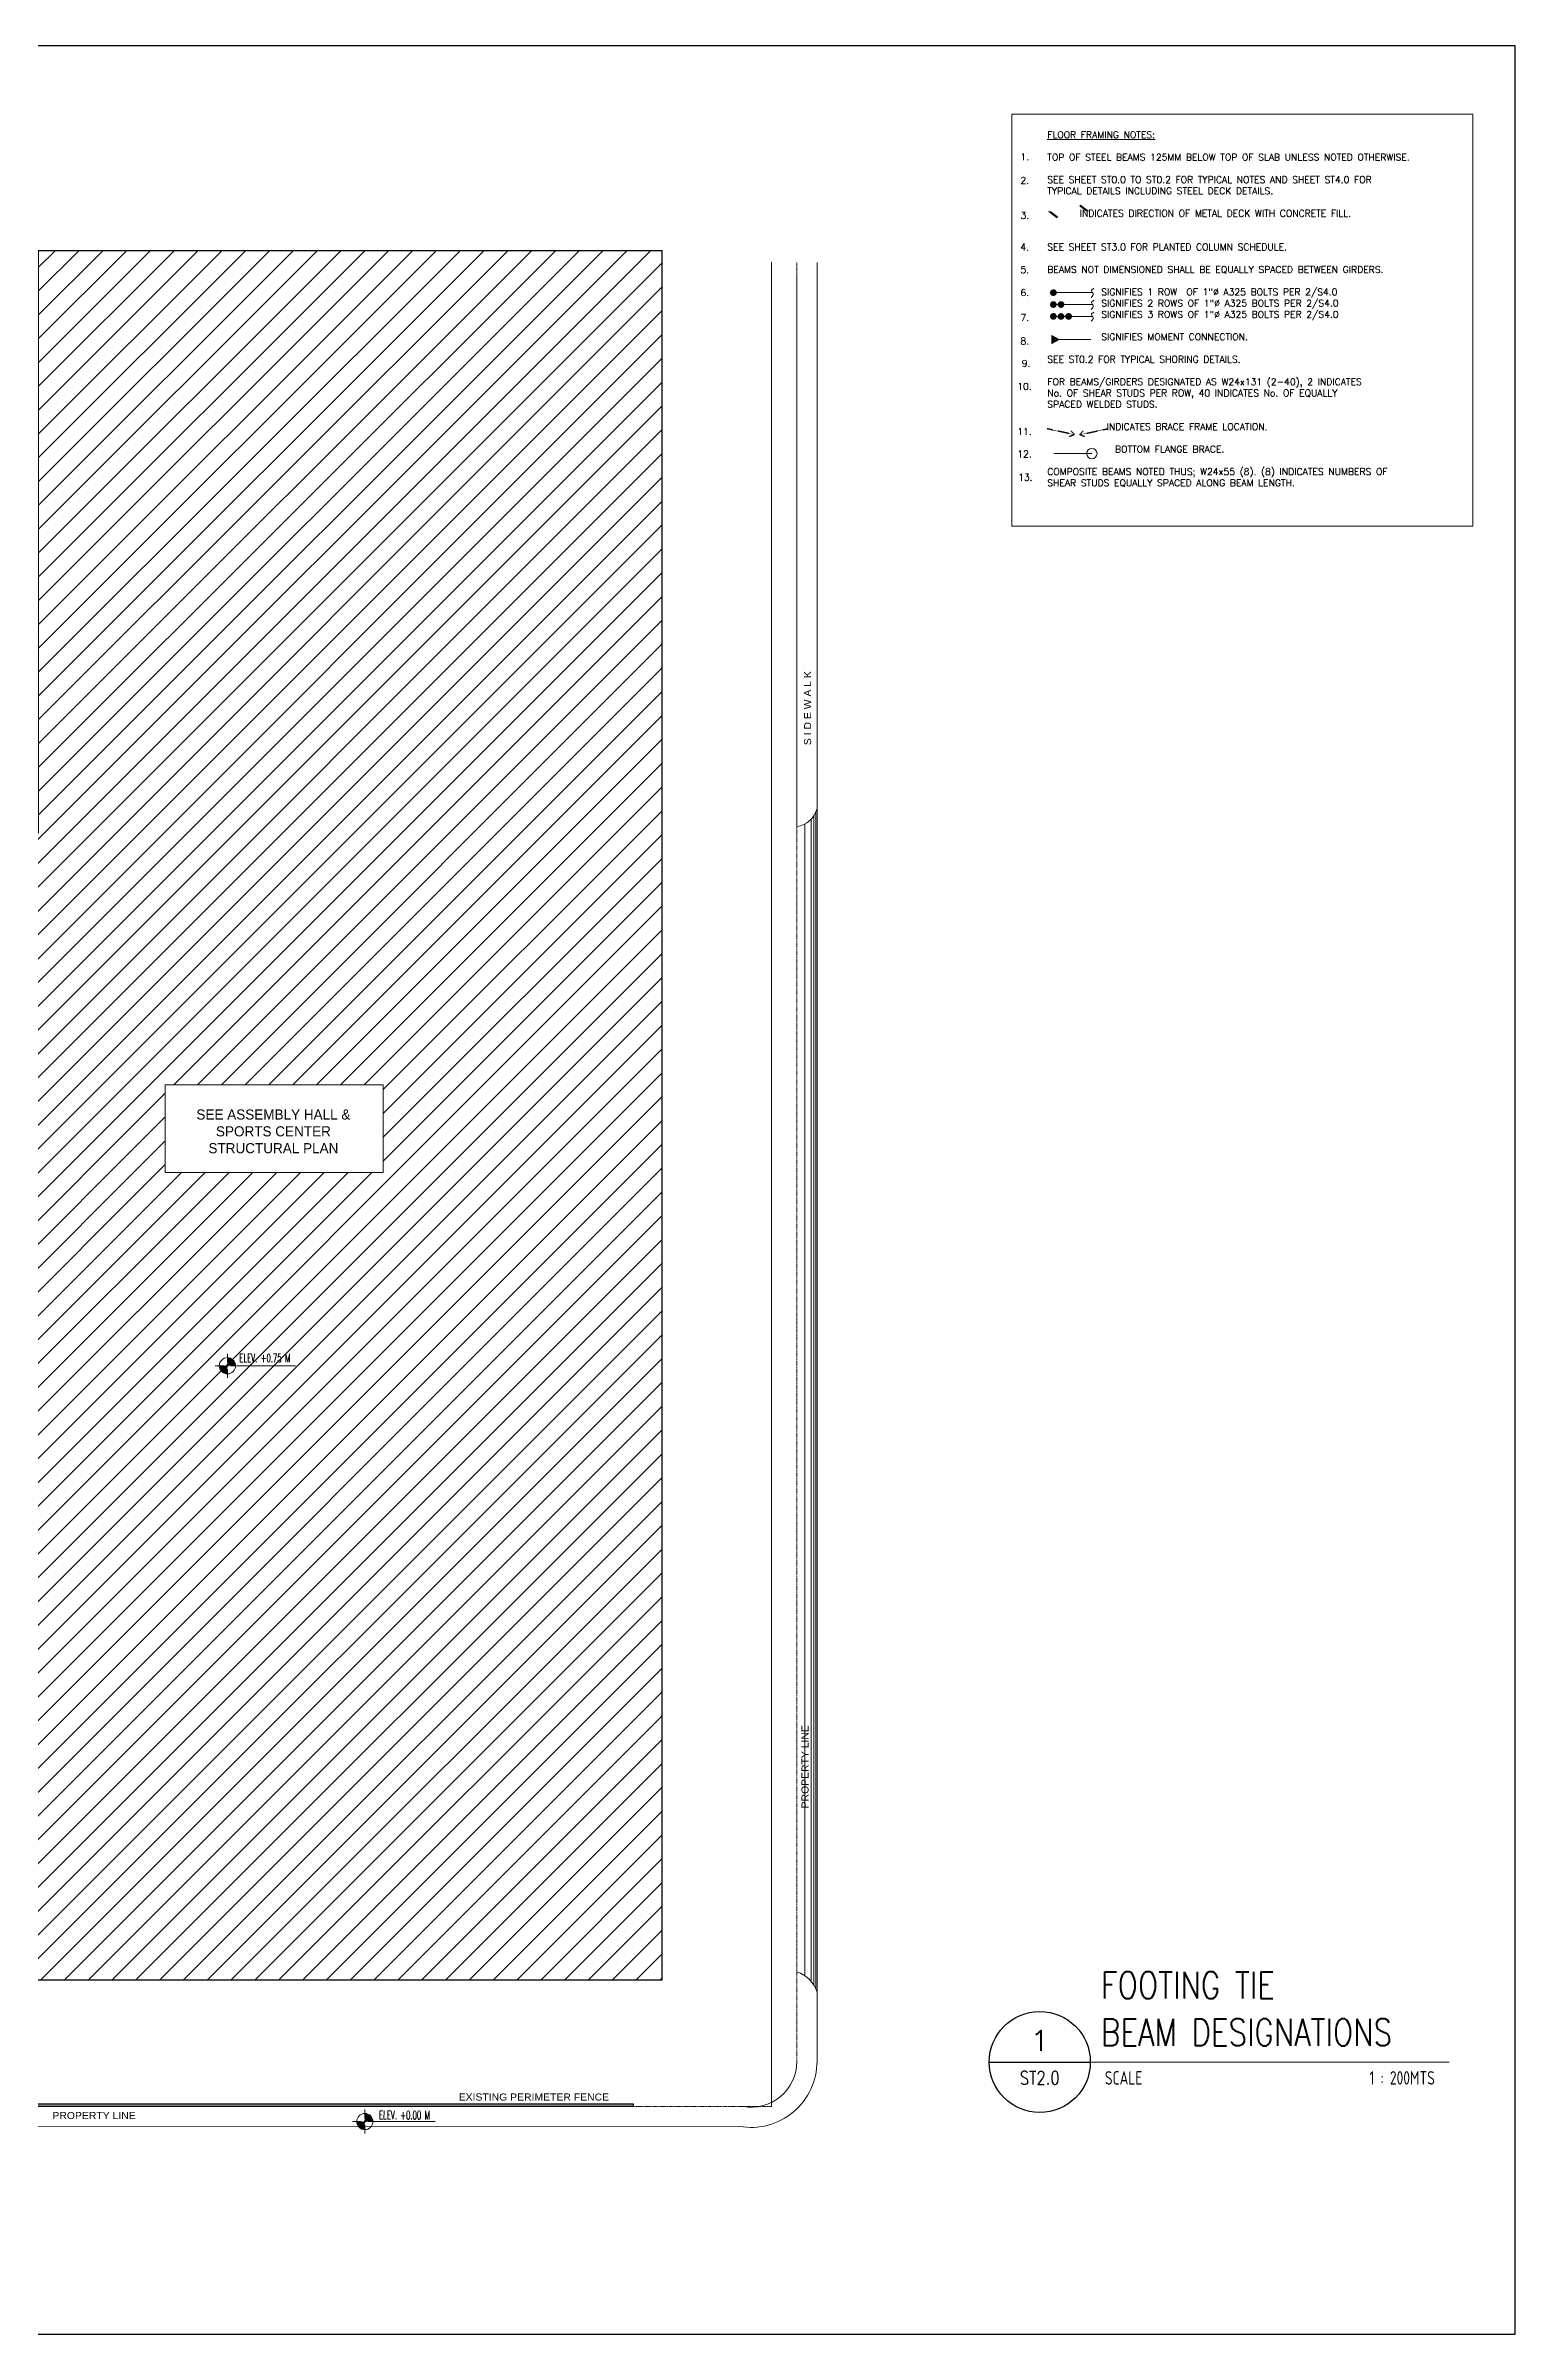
# Model space of a CAD drawing. Header units: millimetres. Extents: x 281969 to 501238, y -16030 to 119854.
# Drawn here: x 414014 to 501238, y -16030 to 119854 of the extents above; entities that cross this region are included whole.
import ezdxf
from ezdxf.enums import TextEntityAlignment as Align

# ---------------------------------------------------------------- set-up
doc = ezdxf.new("R2010")
doc.units = ezdxf.units.MM
doc.header["$MEASUREMENT"] = 0
for name, pattern in [('CENTER2', [28.575, 19.05, -3.175, 3.175, -3.175]), ('HIDDEN', [0.375, 0.25, -0.125]), ('PHANTOM2', [1.25, 0.625, -0.125, 0.125, -0.125, 0.125, -0.125])]:
    doc.linetypes.add(name, pattern=pattern)
doc.layers.get('0').update_dxf_attribs({"lineweight": 9})
for name, color, linetype, lineweight in [('A_ARCHITECTURAL BACKGROUND', 251, 'Continuous', 5), ('A_LINE', 1, 'Continuous', 9), ('BOUNDARY', 2, 'Continuous', 25), ('HATCH', 8, 'Continuous', 5), ('S-Anno-Symb', 143, 'PHANTOM2', 15), ('S-ANNO-TEXT', 2, 'Continuous', 15), ('S-BRACE', 2, 'Continuous', 15)]:
    doc.layers.add(name, color=color, linetype=linetype, lineweight=lineweight)
doc.layers.add('TARGET-MAIN', color=1, linetype='Continuous')
doc.styles.add('1', font='simplex.shx', dxfattribs={"width": 0.85, "height": 300})
doc.styles.add('100', font='SIMPLEX.shx', dxfattribs={"height": 0.25})
doc.styles.add('ARCHITEXT', font='architxt.shx', dxfattribs={"width": 0.85})
doc.styles.add('MMTX$0$ESMX$0$X-OPTA1D', font='x-opta1d')
doc.styles.add('ROMANS1', font='ROMANS.shx', dxfattribs={"height": 0.09375})
doc.styles.add('SIMPLEX', font='SIMPLEX.shx', dxfattribs={"width": 0.8, "height": 500})
doc.dimstyles.new('ESCA', dxfattribs={"dimtxt": 300, "dimasz": 1, "dimexe": 100, "dimexo": 100, "dimgap": 100, "dimtad": 1, "dimdec": 0, "dimrnd": 1, "dimdsep": 46, "dimtxsty": '1', "dimblk1": 'ESCADIM_ARW', "dimblk2": 'ESCADIM_ARW', "dimsah": 1, "dimcen": 50, "dimclrd": 256, "dimclre": 256, "dimclrt": 52, "dimadec": 0, "dimazin": 0, "dimtfac": 1, "dimtdec": 0, "dimtofl": 0, "dimtmove": 0, "dimatfit": 3, "dimldrblk": 'ESCADIM_ARW', "dimfxl": 1, "dimtolj": 1, "dimtzin": 0, "dimarcsym": 0})

# ---------------------------------------------------------------- blocks, each defined once
blk = doc.blocks.new('TARGET-DWGLABEL')
at = {"layer": 'TARGET-MAIN'}
blk.add_line((-7.5, 0), (7.5, 0), dxfattribs=at)
blk.add_circle((0, 0), 7.5, dxfattribs=at)
at = {"layer": 'TARGET-MAIN', "color": 2, "style": 'ARCHITEXT', "width": 0.85}
blk.add_text('SCALE', height=2, dxfattribs=at).set_placement((9.66, -2.36), align=Align.MIDDLE_LEFT)
at = {"layer": 'TARGET-MAIN', "color": 6, "style": 'ARCHITEXT', "width": 0.85}
blk.add_attdef('DRAWING_TITLE', text='', height=5, dxfattribs=at).set_placement((9.08, 4.41), align=Align.MIDDLE_LEFT)
at = {"layer": 'TARGET-MAIN', "color": 4, "style": 'ARCHITEXT', "width": 0.85}
blk.add_attdef('DWG_NO.', text='', height=3, dxfattribs=at).set_placement((0, 3.17), align=Align.MIDDLE_CENTER)
at = {"layer": 'TARGET-MAIN', "color": 3, "style": 'ARCHITEXT', "width": 0.85}
blk.add_attdef('SHT_NO.', text='', height=2, dxfattribs=at).set_placement((-0.02, -2.36), align=Align.MIDDLE_CENTER)
at = {"layer": 'TARGET-MAIN', "color": 2, "style": 'ARCHITEXT', "width": 0.85}
blk.add_attdef('SCALE', text='', height=2, dxfattribs=at).set_placement((69.6, -2.36), align=Align.MIDDLE_RIGHT)
blk = doc.blocks.new('CCAH')
at = {"layer": 'BOUNDARY', "ltscale": 0.05}
for p, q in [((562069, 107705, 0), (562069, 73100, 0)), ((562069, 107705, 0), (599107, 107705, 0)), ((599107, 4992, 0), (599107, 107705, 0)), ((553050, 38021, 0), (553050, 73100, 0)), ((562069, 73100, 0), (553050, 73100, 0)), ((543881, 4992, 0), (543881, 38021, 0)), ((553050, 38021, 0), (543881, 38021, 0)), ((599107, 4992, 0), (543881, 4992, 0))]:
    blk.add_line(p, q, dxfattribs=at)
blk = doc.blocks.new('ESCADIM_ARW')
at = {"color": 7}
blk.add_line((-150, 0), (150, 0), dxfattribs=at)
blk.add_circle((0, 0), 75, dxfattribs=at)
blk = doc.blocks.new('GF_PLAN NEW')
at = {"layer": 'A_ARCHITECTURAL BACKGROUND'}
for points in [[(92407, 43502), (92407, 43983), (91927, 43983, 0.4142136)], [(92408, 44463), (92407, 43982), (92888, 43982, 0.4142136)], [(100563, -1377), (100564, -895), (100083, -896, 0.4142136)], [(100564, -415), (100564, -896), (101044, -897, 0.4142136)]]:
    blk.add_hatch(color=256, dxfattribs=at).paths.add_polyline_path(points)
at = {"layer": 'A_ARCHITECTURAL BACKGROUND', "lineweight": -3, "ltscale": 0.05}
blk.add_hatch(color=256, dxfattribs=at).paths.add_polyline_path([(116483, 0), (3942, 0), (3942, 150), (116483, 150)])
at = {"layer": 'A_ARCHITECTURAL BACKGROUND', "linetype": 'CENTER2', "ltscale": 0.2}
blk.add_line((124705, 0, 0), (124705, 109536, 0), dxfattribs=at)
at = {"layer": 'A_ARCHITECTURAL BACKGROUND', "linetype": 'PHANTOM2', "ltscale": 4}
blk.add_line((126205, 109483, 0), (126205, 2662, 0), dxfattribs=at)
at = {"layer": 'A_ARCHITECTURAL BACKGROUND', "ltscale": 0.5}
for p, q in [((126205, 76002, 0), (126205, 108827, 0)), ((127405, 77080, 0), (127405, 109483, 0)), ((127405, 6780, 0), (127405, 2661, 0)), ((122806, -1181, 0), (3746, -1242, 0))]:
    blk.add_line(p, q, dxfattribs=at)
at = {"layer": 'A_ARCHITECTURAL BACKGROUND', "linetype": 'ByBlock', "ltscale": 0.5}
for p, q in [((126674, 7768, 0), (126674, 76148, 0)), ((127065, 7420, 0), (127065, 76446, 0)), ((127208, 7222, 0), (127208, 76627, 0)), ((127329, 6993, 0), (127329, 76850, 0))]:
    blk.add_line(p, q, dxfattribs=at)
at = {"layer": 'A_ARCHITECTURAL BACKGROUND', "ltscale": 0.05}
blk.add_line((127405, 6780, 0), (127405, 77080, 0), dxfattribs=at)
at = {"layer": 'A_ARCHITECTURAL BACKGROUND'}
for p, q in [((91681, 43984, 0), (92214, 43984, 0)), ((92338, 43983, 0), (92476, 43983, 0)), ((92407, 44694, 0), (92407, 44176, 0)), ((92407, 44052, 0), (92408, 43914, 0)), ((92408, 43790, 0), (92408, 43272, 0)), ((92600, 43983, 0), (96454, 43980, 0)), ((99838, -894, 0), (100371, -895, 0)), ((100495, -895, 0), (100633, -895, 0)), ((100563, -184, 0), (100564, -702, 0)), ((100564, -826, 0), (100564, -964, 0)), ((100564, -1088, 0), (100565, -1606, 0)), ((100757, -895, 0), (104737, -898, 0))]:
    blk.add_line(p, q, dxfattribs=at)
at = {"layer": 'A_ARCHITECTURAL BACKGROUND', "lineweight": -3, "ltscale": 0.05, "elevation": 0}
blk.add_lwpolyline([(116483, 0), (3942, 0), (3942, 150), (116483, 150)], close=True, dxfattribs=at)
at = {"layer": 'A_ARCHITECTURAL BACKGROUND', "linetype": 'PHANTOM2', "ltscale": 4, "elevation": 0}
blk.add_lwpolyline([(3942, 0), (124705, 0)], dxfattribs=at)
blk.add_lwpolyline([(3942, 0), (124705, 0)], dxfattribs=at)
at = {"layer": 'A_ARCHITECTURAL BACKGROUND'}
for centre in [(92407, 43983, 0), (100564, -895, 0)]:
    blk.add_circle(centre, 481, dxfattribs=at)
at = {"layer": 'A_ARCHITECTURAL BACKGROUND', "ltscale": 0.5}
for centre, radius, start, end in [((126019, 77416, 0), 1426, 277.49833, 346.39357), ((125707, 6287, 0), 1769, 16.18989, 73.62438), ((123492, 2671, 0), 3913, 259.89396, 0.18291), ((123492, 2671, 0), 2713, 259.89396, 0.18291)]:
    blk.add_arc(centre, radius, start, end, dxfattribs=at)
at = {"layer": 'A_ARCHITECTURAL BACKGROUND', "style": 'MMTX$0$ESMX$0$X-OPTA1D', "width": 1.1}
for s, p in [('S I D E W A L K', (127057, 80834, 0)), ('PROPERTY LINE', (126903, 17701, 0))]:
    blk.add_text(s, height=420.03, rotation=90, dxfattribs=at).set_placement(p)
for s, p in [('EXISTING PERIMETER FENCE', (106135, 354, 0)), ('PROPERTY LINE', (82020, -748, 0))]:
    blk.add_text(s, height=420.03, dxfattribs=at).set_placement(p)
at = {"layer": 'A_ARCHITECTURAL BACKGROUND', "char_height": 500.04, "width": 25228.21, "attachment_point": 5, "rotation": 359.95149, "style": '100'}
for s, insert in [('{\\W0.6;ELEV. +0.75 M}', (94629, 44445, 0)), ('{\\W0.6;ELEV. +0.00 M}', (102917, -513, 0))]:
    blk.add_mtext(s, dxfattribs=dict(at, insert=insert))

msp = doc.modelspace()

# ---------------------------------------------------------------- hatches: boundary and pattern name
at = {"layer": 'HATCH', "ltscale": 0.05}
h = msp.add_hatch(dxfattribs=at)
h.set_pattern_fill('ANSI31', color=252, scale=8000)
h.set_pattern_definition([(45, (-148500, 0), (-707.1068, 707.1068), [])])
h.paths.add_polyline_path([(450606.5, 107705.1), (413569, 107705.1), (413569, 73100), (404550.2, 73100), (404550.2, 38020.8), (402123.8, 38020.8), (402123.8, 37961.1), (395381, 37961.1), (395381, 4991.8), (450607.1, 4991.8)])
h.paths.add_polyline_path([(421107.7, 52959.8), (421107.7, 58161.1), (434049.3, 58161.1), (434049.3, 52959.8)], flags=16)
h.paths.add_polyline_path([(422004.1, 53941.5), (433046.9, 53941.5), (433046.9, 56841.5), (422004.1, 56841.5)], flags=8)
at = {"layer": 'S-ANNO-TEXT'}
h = msp.add_hatch(color=1, dxfattribs=at)
h.paths.add_polyline_path([(473734.7, 102641.5), (473734.7, 102408.6), (474155.9, 102408.6)])
h.paths.add_polyline_path([(473734.7, 102175.7), (474155.9, 102408.6), (473734.7, 102408.6)])

# ---------------------------------------------------------------- linework, layer by layer
at = {"ltscale": 0.05, "elevation": 0}
msp.add_lwpolyline([(421107.7, 52959.8), (434049.3, 52959.8), (434049.3, 58161.1), (421107.7, 58161.1)], close=True, dxfattribs=at)
at = {"layer": 'A_LINE', "color": 1}
msp.add_line((470016.4, 134.1, 0), (497312.4, 134.1, 0), dxfattribs=at)
at = {"layer": 'Defpoints', "ltscale": 0.05, "elevation": 0}
msp.add_lwpolyline([(306430.8, -16030), (501238.3, -16030), (501238.3, 119854.2), (306430.8, 119854.2)], close=True, dxfattribs=at)
at = {"layer": 'S-Anno-Symb'}
for p, q in [((474155.9, 102408.6, 0), (473734.7, 102641.5, 0)), ((473734.7, 102641.5, 0), (473734.7, 102408.6, 0)), ((474155.9, 102408.6, 0), (473734.7, 102175.7, 0)), ((473734.7, 102175.7, 0), (473734.7, 102408.6, 0))]:
    msp.add_line(p, q, dxfattribs=at)
at = {"layer": 'S-ANNO-TEXT', "color": 1}
for p, q in [((476145.8, 105195.4, 0), (473824.2, 105195.4, 0)), ((476145.8, 104489.2, 0), (473824.2, 104489.2, 0)), ((476145.8, 103783, 0), (473824.2, 103783, 0)), ((473734.7, 102641.5, 0), (474155.9, 102408.6, 0)), ((476056.4, 102408.6, 0), (473734.7, 102408.6, 0)), ((473852.8, 95641.2, -213.5), (476108.2, 95641.2, -213.5))]:
    msp.add_line(p, q, dxfattribs=at)
at = {"layer": 'S-ANNO-TEXT', "elevation": 0}
msp.add_lwpolyline([(471353.6, 115794.2), (498722.9, 115794.2), (498722.9, 91330.9), (471353.6, 91330.9)], close=True, dxfattribs=at)
at = {"layer": 'S-ANNO-TEXT', "color": 2, "elevation": 0}
msp.add_lwpolyline([(475394.8, 110379.1, 125, 125, 0), (475865.8, 110016.6, 0, 0, 0), (473599.1, 110016.6, 125, 125, 0), (474070.1, 109654.1, 125, 125, 0)], format="xyseb", dxfattribs=at)
at = {"layer": 'S-ANNO-TEXT', "color": 1, "const_width": 200, "elevation": 0}
for points in [[(473724.2, 105195.4, 1), (473924.2, 105195.4, 1)], [(473724.2, 104489.2, 1), (473924.2, 104489.2, 1)], [(474176.3, 104489.2, 1), (474376.3, 104489.2, 1)], [(473724.2, 103783, 1), (473924.2, 103783, 1)], [(474176.3, 103783, 1), (474376.3, 103783, 1)], [(474628.5, 103783, 1), (474828.5, 103783, 1)]]:
    msp.add_lwpolyline(points, format="xyb", close=True, dxfattribs=at)
at = {"layer": 'S-ANNO-TEXT', "color": 1}
msp.add_circle((476108.2, 95641.2, -213.5), 308.8, dxfattribs=at)
for points in [[(476234.2, 105454.4, 0), (476084.7, 105300.3, 0), (476180.4, 105134.5, 0), (476076.7, 104909, 0)], [(476234.2, 104748.2, 0), (476084.7, 104594.1, 0), (476180.4, 104428.3, 0), (476076.7, 104202.8, 0)], [(476234.2, 104042.1, 0), (476084.7, 103887.9, 0), (476180.4, 103722.1, 0), (476076.7, 103496.7, 0)]]:
    msp.add_spline(points, degree=3, dxfattribs=at)

# ---------------------------------------------------------------- block references
msp.add_blockref('CCAH', (-148500, 0))
at = {"layer": 'A_ARCHITECTURAL BACKGROUND'}
msp.add_blockref('GF_PLAN NEW', (332388.1, -2507.2, 0), dxfattribs=at)
at = {"layer": 'TARGET-MAIN', "color": 1}
ref = msp.add_blockref('TARGET-DWGLABEL', (473016.4, 134.1, 0), dxfattribs=dict(at, xscale=400, yscale=400, zscale=400))
ref.add_attrib('DWG_NO.', '1', dxfattribs={"color": 4, "height": 1200, "style": 'SIMPLEX', "width": 1.1}).set_placement((473016.4, 1403.5, 0), align=Align.MIDDLE_CENTER)
ref.add_attrib('SHT_NO.', 'ST2.0', dxfattribs={"color": 3, "height": 800, "style": 'SIMPLEX', "width": 0.8}).set_placement((473010.3, -808, 0), align=Align.MIDDLE_CENTER)
ref.add_attrib('DRAWING_TITLE', 'FOOTING TIE', dxfattribs={"color": 5, "height": 1600, "style": 'SIMPLEX', "width": 0.8}).set_placement((476648, 4696.8, 0), align=Align.MIDDLE_LEFT)
ref.add_attrib('DRAWING_TITLE', 'BEAM DESIGNATIONS', dxfattribs={"color": 5, "height": 1600, "style": 'SIMPLEX', "width": 0.8}).set_placement((476648, 1896.8, 0), align=Align.MIDDLE_LEFT)
ref.add_attrib('SCALE', '1 : 200MTS', dxfattribs={"color": 2, "height": 800, "style": 'ARCHITEXT', "width": 0.85}).set_placement((496470, -808, 0), align=Align.MIDDLE_RIGHT)

# ---------------------------------------------------------------- texts
at = {"color": 7, "ltscale": 0.05, "insert": (427525.5, 55391.5, 0), "char_height": 600, "width": 11058.607, "attachment_point": 5, "style": 'MMTX$0$ESMX$0$X-OPTA1D'}
msp.add_mtext('SEE ASSEMBLY HALL & SPORTS CENTER STRUCTURAL PLAN', dxfattribs=at)
at = {"layer": 'S-ANNO-TEXT', "style": 'ROMANS1'}
for s, p in [('1.', (472384, 113458.2, 0)), ('2.', (472384, 112060.6, 0)), ('3.', (472384, 109979.3, 0)), ('4.', (472384, 108103.9, 0)), ('5.', (472384, 106757.3, 0)), ('6.', (472384, 105398.2, 0)), ('7.', (472384, 103925.6, 0)), ('8.', (472384, 102524.9, 0)), ('9.', (472461.7, 101193.7, -106.7)), ('10.', (472539.4, 99828, -213.5)), ('11.', (472539.4, 97145.2, -213.5)), ('12.', (472539.4, 95812.6, -213.5)), ('13.', (472591.2, 94428.2, -213.5))]:
    msp.add_text(s, height=400, dxfattribs=at).set_placement(p, align=Align.TOP_RIGHT)
at = {"layer": 'S-ANNO-TEXT', "insert": (473464, 114771.5, 0), "char_height": 400, "width": 25187.5, "attachment_point": 1, "style": 'ROMANS1'}
msp.add_mtext('\\A1;{\\L\\C1;FLOOR FRAMING NOTES:\\l \\P\\P}TOP OF STEEL BEAMS 125MM BELOW TOP OF SLAB UNLESS NOTED OTHERWISE.\\P\\PSEE SHEET ST0.0 TO ST0.2 FOR TYPICAL NOTES AND SHEET ST4.0 FOR \\PTYPICAL DETAILS INCLUDING STEEL DECK DETAILS. \\P\\P       INDICATES DIRECTION OF METAL DECK WITH CONCRETE FILL.\\P\\P\\PSEE SHEET ST3.0 FOR PLANTED COLUMN SCHEDULE. \\P\\PBEAMS NOT DIMENSIONED SHALL BE EQUALLY SPACED BETWEEN GIRDERS. \\P\\P^I^ISIGNIFIES 1 ROW  OF 1"%%C A325 BOLTS PER 2/S4.0\\P^I^ISIGNIFIES 2 ROWS OF 1"%%C A325 BOLTS PER 2/S4.0\\P^I^ISIGNIFIES 3 ROWS OF 1"%%C A325 BOLTS PER 2/S4.0\\P\\P^I^ISIGNIFIES MOMENT CONNECTION.\\P\\PSEE ST0.2 FOR TYPICAL SHORING DETAILS.\\P\\PFOR BEAMS/GIRDERS DESIGNATED AS W24x131 (2-40), 2 INDICATES\\PNo. OF SHEAR STUDS PER ROW, 40 INDICATES No. OF EQUALLY\\PSPACED WELDED STUDS.\\P\\P^I       INDICATES BRACE FRAME LOCATION.\\P\\P^I^I   BOTTOM FLANGE BRACE.\\P\\PCOMPOSITE BEAMS NOTED THUS; W24x55 (8). (8) INDICATES NUMBERS OF\\PSHEAR STUDS EQUALLY SPACED ALONG BEAM LENGTH.', dxfattribs=at)

# ---------------------------------------------------------------- leaders
at = {"layer": 'S-BRACE', "linetype": 'HIDDEN'}
for points in [[(475064.8, 96760.9, -213.5), (473450.8, 97109.3, -213.5)], [(475393.8, 96760.9, -213.5), (477007.8, 97109.3, -213.5)]]:
    msp.add_leader(points, dimstyle='ESCA', override={"dimasz": 250, "dimldrblk": 'Open90'}, dxfattribs=at)

doc.saveas('drawing.dxf')
